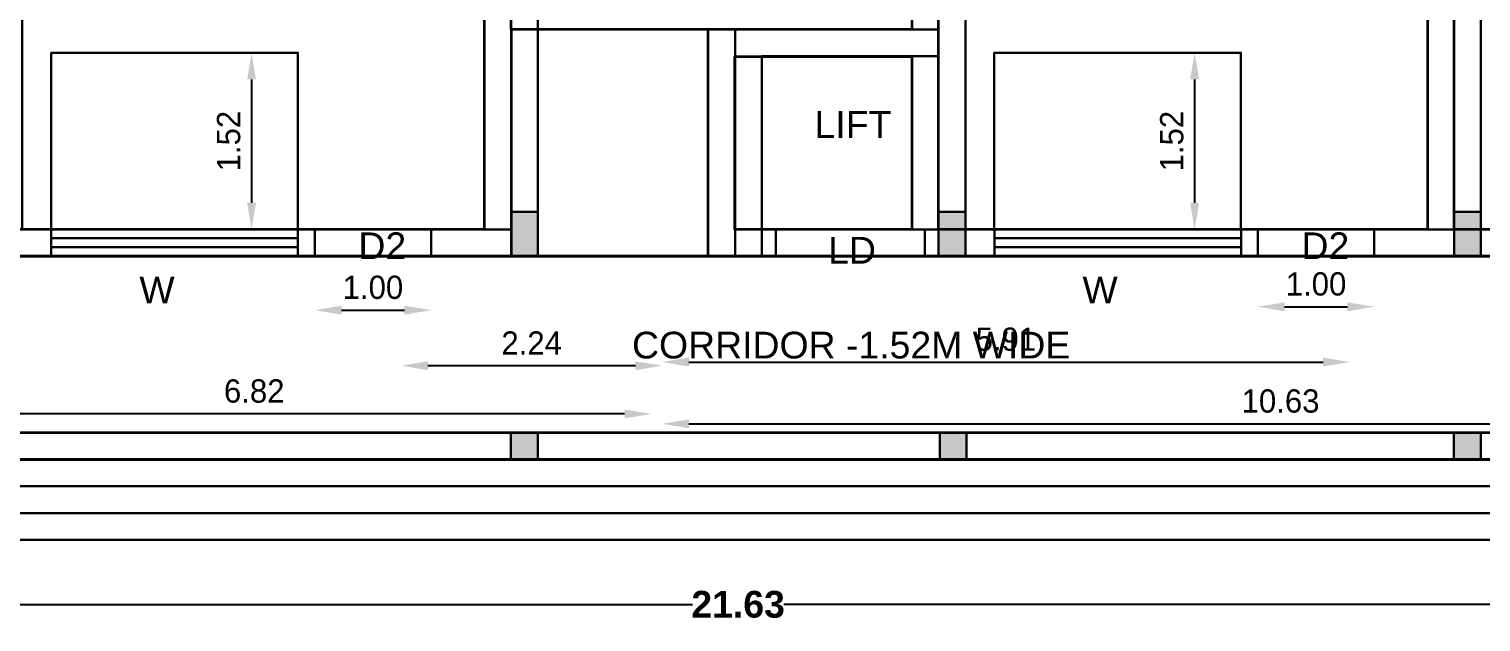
# Model space of a CAD drawing. Header units: metres. Extents: x 515 to 706, y -4 to 163.
# Drawn here: x 653.79 to 666.27, y 79.61 to 84.71 of the extents above; entities that cross this region are included whole.
import ezdxf

# ---------------------------------------------------------------- set-up
doc = ezdxf.new("R2010")
doc.units = ezdxf.units.M
doc.header["$MEASUREMENT"] = 0
for name, color, linetype, lineweight in [('BLK_4_FLR_0_ EXIT_WIDTH_ DOOR', 2, 'Continuous', 30), ('BLK_4_FLR_0_BLT_UP_AREA', 140, 'Continuous', 30), ('BLK_4_FLR_0_CARPET_AREA', 22, 'Continuous', 30), ('BLK_4_FLR_0_LIFT_1', 30, 'Continuous', 13)]:
    doc.layers.add(name, color=color, linetype=linetype, lineweight=lineweight)
for name, color, linetype in [('BLK_4_FLR_0_REGULAR_ROOM_2', 3, 'Continuous'), ('BLK_4_FLR_0_REGULAR_ROOM_3', 3, 'Continuous'), ('BLK_4_FLR_0_REGULAR_ROOM_4', 3, 'Continuous'), ('BLK_4_FLR_0_ROOM_2_LIGHT_VENTILATION_1', 3, 'Continuous'), ('BLK_4_FLR_0_ROOM_4_LIGHT_VENTILATION_1', 3, 'Continuous'), ('BLK_4_FLR_0_VERANDAH', 5, 'Continuous'), ('DIST_EXIT', 7, 'Continuous')]:
    doc.layers.add(name, color=color, linetype=linetype)
doc.styles.add('PDF Swiss721BT-RomanCondensed', font='arial.ttf')
doc.styles.add('working', font='arialbd.ttf', dxfattribs={"height": 0.23})
doc.dimstyles.new('new model', dxfattribs={"dimtxt": 0.23, "dimasz": 0.2, "dimexe": 0.1, "dimexo": 0.1, "dimgap": 0, "dimtad": 0, "dimzin": 1, "dimdsep": 46, "dimtxsty": 'working', "dimcen": 0.09, "dimse1": 1, "dimse2": 1, "dimclrd": 256, "dimclrt": 256, "dimadec": 1, "dimazin": 0, "dimtfac": 1, "dimtofl": 0, "dimtmove": 0, "dimatfit": 3, "dimfxl": 0, "dimtolj": 1, "dimtzin": 0, "dimlwd": -1, "dimlwe": -1, "dimarcsym": 0})
doc.dimstyles.new('Standard$0', dxfattribs={"dimtxt": 0.2, "dimasz": 0.23, "dimexe": 0.1805, "dimexo": 0.0625, "dimgap": 0.0955, "dimtad": 1, "dimzin": 0, "dimdsep": 46, "dimtxsty": 'Standard', "dimcen": 0, "dimdle": 440, "dimse1": 1, "dimse2": 1, "dimclrd": 256, "dimclrt": 256, "dimadec": 0, "dimazin": 0, "dimtfac": 1, "dimtofl": 0, "dimtmove": 0, "dimatfit": 3, "dimfxl": 0, "dimtolj": 1, "dimarcsym": 0})

# ---------------------------------------------------------------- blocks, each defined once
blk = doc.blocks.new('*D9')
at = {"layer": 'BLK_4_FLR_0_ EXIT_WIDTH_ DOOR', "lineweight": -2}
blk.add_line((656.474, 82.29), (657.014, 82.29), dxfattribs=at)
at = {"layer": 'BLK_4_FLR_0_ EXIT_WIDTH_ DOOR', "lineweight": 40}
for points in [[(656.474, 82.328), (656.474, 82.251), (656.244, 82.29)], [(657.014, 82.328), (657.014, 82.251), (657.244, 82.29)]]:
    blk.add_solid(points, dxfattribs=at)
at = {"layer": 'Defpoints', "color": 0, "lineweight": 40}
for p in [(656.244, 82.754), (657.244, 82.754), (657.244, 82.29)]:
    blk.add_point(p, dxfattribs=at)
at = {"layer": 'BLK_4_FLR_0_ EXIT_WIDTH_ DOOR', "lineweight": 30, "insert": (656.744, 82.485), "char_height": 0.2, "attachment_point": 5}
blk.add_mtext('\\A1;1.00', dxfattribs=at)
blk = doc.blocks.new('*D10')
at = {"layer": 'BLK_4_FLR_0_ EXIT_WIDTH_ DOOR', "lineweight": -2}
blk.add_line((664.578, 82.319), (665.118, 82.319), dxfattribs=at)
at = {"layer": 'BLK_4_FLR_0_ EXIT_WIDTH_ DOOR', "lineweight": 40}
for points in [[(664.578, 82.357), (664.578, 82.28), (664.348, 82.319)], [(665.118, 82.357), (665.118, 82.28), (665.348, 82.319)]]:
    blk.add_solid(points, dxfattribs=at)
at = {"layer": 'Defpoints', "color": 0, "lineweight": 40}
for p in [(664.348, 82.754), (665.348, 82.754), (665.348, 82.319)]:
    blk.add_point(p, dxfattribs=at)
at = {"layer": 'BLK_4_FLR_0_ EXIT_WIDTH_ DOOR', "lineweight": 30, "insert": (664.848, 82.514), "char_height": 0.2, "attachment_point": 5}
blk.add_mtext('\\A1;1.00', dxfattribs=at)
blk = doc.blocks.new('*D138')
at = {"layer": 'BLK_4_FLR_0_ROOM_2_LIGHT_VENTILATION_1', "lineweight": -2}
blk.add_line((655.701, 84.274), (655.701, 83.214), dxfattribs=at)
at = {"layer": 'BLK_4_FLR_0_ROOM_2_LIGHT_VENTILATION_1', "lineweight": 40}
for points in [[(655.663, 84.274), (655.739, 84.274), (655.701, 84.504)], [(655.663, 83.214), (655.739, 83.214), (655.701, 82.984)]]:
    blk.add_solid(points, dxfattribs=at)
at = {"layer": 'Defpoints', "color": 0, "lineweight": 40}
for p in [(656.099, 84.504), (655.701, 82.984), (656.099, 82.984)]:
    blk.add_point(p, dxfattribs=at)
at = {"layer": 'BLK_4_FLR_0_ROOM_2_LIGHT_VENTILATION_1', "lineweight": 30, "insert": (655.505, 83.744), "char_height": 0.2, "attachment_point": 5, "rotation": 90}
blk.add_mtext('\\A1;1.52', dxfattribs=at)
blk = doc.blocks.new('*D12')
at = {"layer": 'Defpoints', "color": 0, "lineweight": 40}
for p in [(652.312, 82.25), (659.136, 82.25), (652.312, 81.397)]:
    blk.add_point(p, dxfattribs=at)
at = {"layer": 'DIST_EXIT', "lineweight": -2}
blk.add_line((658.906, 81.397), (652.542, 81.397), dxfattribs=at)
at = {"layer": 'DIST_EXIT', "lineweight": 40}
for points in [[(652.542, 81.436), (652.542, 81.359), (652.312, 81.397)], [(658.906, 81.436), (658.906, 81.359), (659.136, 81.397)]]:
    blk.add_solid(points, dxfattribs=at)
at = {"layer": 'DIST_EXIT', "lineweight": 30, "insert": (655.724, 81.593), "char_height": 0.2, "attachment_point": 5}
blk.add_mtext('\\A1;6.82', dxfattribs=at)
blk = doc.blocks.new('*D13')
at = {"layer": 'Defpoints', "color": 0, "lineweight": 40}
for p in [(656.987, 81.916), (659.229, 81.916), (656.987, 81.812)]:
    blk.add_point(p, dxfattribs=at)
at = {"layer": 'DIST_EXIT', "lineweight": -2}
blk.add_line((658.999, 81.812), (657.217, 81.812), dxfattribs=at)
at = {"layer": 'DIST_EXIT', "lineweight": 40}
for points in [[(657.217, 81.85), (657.217, 81.773), (656.987, 81.812)], [(658.999, 81.85), (658.999, 81.773), (659.229, 81.812)]]:
    blk.add_solid(points, dxfattribs=at)
at = {"layer": 'DIST_EXIT', "lineweight": 30, "insert": (658.108, 82.007), "char_height": 0.2, "attachment_point": 5}
blk.add_mtext('\\A1;2.24', dxfattribs=at)
blk = doc.blocks.new('*D14')
at = {"layer": 'Defpoints', "color": 0, "lineweight": 40}
for p in [(659.229, 81.812), (665.138, 81.843), (665.138, 81.812)]:
    blk.add_point(p, dxfattribs=at)
at = {"layer": 'DIST_EXIT', "lineweight": -2}
blk.add_line((659.459, 81.843), (664.908, 81.843), dxfattribs=at)
at = {"layer": 'DIST_EXIT', "lineweight": 40}
for points in [[(659.459, 81.882), (659.459, 81.805), (659.229, 81.843)], [(664.908, 81.882), (664.908, 81.805), (665.138, 81.843)]]:
    blk.add_solid(points, dxfattribs=at)
at = {"layer": 'DIST_EXIT', "lineweight": 30, "insert": (662.183, 82.039), "char_height": 0.2, "attachment_point": 5}
blk.add_mtext('\\A1;5.91', dxfattribs=at)
blk = doc.blocks.new('*D15')
at = {"layer": 'Defpoints', "color": 0, "lineweight": 40}
for p in [(659.229, 81.397), (669.858, 81.397), (669.858, 81.312)]:
    blk.add_point(p, dxfattribs=at)
at = {"layer": 'DIST_EXIT', "lineweight": -2}
blk.add_line((659.459, 81.312), (669.628, 81.312), dxfattribs=at)
at = {"layer": 'DIST_EXIT', "lineweight": 40}
for points in [[(659.459, 81.35), (659.459, 81.274), (659.229, 81.312)], [(669.628, 81.35), (669.628, 81.274), (669.858, 81.312)]]:
    blk.add_solid(points, dxfattribs=at)
at = {"layer": 'DIST_EXIT', "lineweight": 30, "insert": (664.543, 81.507), "char_height": 0.2, "attachment_point": 5}
blk.add_mtext('\\A1;10.63', dxfattribs=at)
blk = doc.blocks.new('*D155')
at = {"layer": 'BLK_4_FLR_0_ROOM_4_LIGHT_VENTILATION_1', "lineweight": -2}
blk.add_line((663.805, 84.274), (663.805, 83.214), dxfattribs=at)
at = {"layer": 'BLK_4_FLR_0_ROOM_4_LIGHT_VENTILATION_1', "lineweight": 40}
for points in [[(663.766, 84.274), (663.843, 84.274), (663.805, 84.504)], [(663.766, 83.214), (663.843, 83.214), (663.805, 82.984)]]:
    blk.add_solid(points, dxfattribs=at)
at = {"layer": 'Defpoints', "color": 0, "lineweight": 40}
for p in [(664.203, 84.504), (663.805, 82.984), (664.203, 82.984)]:
    blk.add_point(p, dxfattribs=at)
at = {"layer": 'BLK_4_FLR_0_ROOM_4_LIGHT_VENTILATION_1', "lineweight": 30, "insert": (663.609, 83.744), "char_height": 0.2, "attachment_point": 5, "rotation": 90}
blk.add_mtext('\\A1;1.52', dxfattribs=at)
blk = doc.blocks.new('*D305')
for p, q in [((649.27, 79.758), (659.491, 79.758)), ((670.495, 79.758), (660.274, 79.758))]:
    blk.add_line(p, q)
at = {"lineweight": 40}
for points in [[(649.27, 79.791), (649.27, 79.725), (649.07, 79.758)], [(670.495, 79.791), (670.495, 79.725), (670.695, 79.758)]]:
    blk.add_solid(points, dxfattribs=at)
at = {"layer": 'Defpoints', "color": 0, "lineweight": 40}
for p in [(649.07, 81.433), (670.695, 81.433), (670.695, 79.758)]:
    blk.add_point(p, dxfattribs=at)
at = {"lineweight": 30, "insert": (659.882, 79.758), "char_height": 0.23, "attachment_point": 5, "style": 'working'}
blk.add_mtext('\\A1;21.63', dxfattribs=at)

msp = doc.modelspace()

# ---------------------------------------------------------------- hatches: boundary and pattern name
at = {"lineweight": 30}
h = msp.add_hatch(color=256, dxfattribs=at)
h.dxf.hatch_style = 1
h.paths.add_polyline_path([(658.16156, 83.13447), (658.16156, 82.75447), (657.93156, 82.75447), (657.93156, 83.13447)])
h = msp.add_hatch(color=256, dxfattribs=at)
h.dxf.hatch_style = 1
h.paths.add_polyline_path([(661.83525, 83.13448), (661.83525, 82.75448), (661.60525, 82.75448), (661.60525, 83.13448)])
h = msp.add_hatch(color=256, dxfattribs=at)
h.dxf.hatch_style = 1
h.paths.add_polyline_path([(666.26525, 83.13447), (666.26525, 82.75447), (666.03525, 82.75447), (666.03525, 83.13447)])
h = msp.add_hatch(color=256, dxfattribs=at)
h.dxf.hatch_style = 1
h.paths.add_polyline_path([(657.92967, 81.23447), (658.15967, 81.23447), (658.15967, 81.00447), (657.92967, 81.00447)])
h = msp.add_hatch(color=256, dxfattribs=at)
h.dxf.hatch_style = 1
h.paths.add_polyline_path([(661.61467, 81.23448), (661.84467, 81.23448), (661.84467, 81.00448), (661.61467, 81.00448)])
h = msp.add_hatch(color=256, dxfattribs=at)
h.dxf.hatch_style = 1
h.paths.add_polyline_path([(666.03336, 81.23448), (666.26336, 81.23448), (666.26336, 81.00448), (666.03336, 81.00448)])

# ---------------------------------------------------------------- linework, layer by layer
at = {"lineweight": 30, "ltscale": 0.125}
for p, q in [((661.83525, 90.81947), (661.83525, 82.98447)), ((657.93156, 90.58947), (657.93156, 82.98447)), ((658.16156, 90.58948), (658.16156, 82.75447)), ((666.03525, 90.58947), (666.03525, 82.98447)), ((661.83525, 88.78781), (661.83525, 83.26781)), ((657.93156, 88.17447), (657.93156, 82.98447)), ((657.93156, 88.17447), (657.93156, 82.98447)), ((666.03525, 88.17447), (666.03525, 82.98447)), ((659.85525, 82.75447), (659.85525, 84.70337)), ((661.60525, 84.70337), (659.85525, 84.70337)), ((659.85525, 84.70337), (659.85525, 82.75447)), ((661.60525, 84.47337), (660.08525, 84.47337)), ((660.08525, 84.47337), (660.08525, 82.75447)), ((661.60525, 84.47337), (661.60525, 83.13447)), ((661.60525, 83.13447), (661.60525, 84.47337)), ((661.60525, 82.98447), (661.60525, 84.47337)), ((656.24489, 82.98447), (653.73156, 82.98447)), ((656.09997, 82.98447), (653.97997, 82.98447)), ((653.97997, 82.98447), (653.97997, 82.75447)), ((656.09997, 82.98447), (656.09997, 82.75447)), ((656.24489, 82.98447), (656.24489, 82.75447)), ((657.93156, 82.98447), (657.24489, 82.98447)), ((657.24489, 82.98447), (657.24489, 82.75447)), ((660.08525, 82.98447), (660.20525, 82.98447)), ((660.08525, 82.98447), (660.20525, 82.98447)), ((660.20525, 82.98447), (660.20525, 82.75447)), ((661.48525, 82.98447), (661.60525, 82.98447)), ((661.60525, 82.98447), (661.48525, 82.98447)), ((661.48525, 82.98447), (661.48525, 82.75447)), ((664.34859, 82.98447), (661.83525, 82.98447)), ((664.20367, 82.98447), (662.08367, 82.98447)), ((662.08367, 82.98447), (662.08367, 82.75447)), ((664.20367, 82.98447), (664.20367, 82.75447)), ((664.34859, 82.98447), (664.34859, 82.75447)), ((666.03525, 82.98447), (665.34859, 82.98447)), ((665.34859, 82.98447), (665.34859, 82.75447)), ((656.09997, 82.90781), (653.97997, 82.90781)), ((664.20367, 82.90781), (662.08367, 82.90781)), ((656.24489, 82.75447), (652.81489, 82.75447)), ((656.09997, 82.83114), (653.97997, 82.83114)), ((656.09997, 82.75447), (653.97997, 82.75447)), ((657.24489, 82.75447), (658.16156, 82.75447)), ((659.85525, 82.75447), (660.20525, 82.75447)), ((661.48525, 82.75447), (661.83525, 82.75447)), ((662.52192, 82.75447), (661.60525, 82.75447)), ((664.34859, 82.75447), (661.83525, 82.75447)), ((664.20367, 82.83114), (662.08367, 82.83114)), ((664.20367, 82.75447), (662.08367, 82.75447)), ((668.77859, 82.75447), (665.34859, 82.75447)), ((649.06967, 81.00448), (670.69525, 81.00448)), ((649.06967, 80.77448), (670.69525, 80.77448))]:
    msp.add_line(p, q, dxfattribs=at)
at = {"lineweight": 30}
for p, q in [((649.06967, 80.54448), (670.69525, 80.54448)), ((649.06967, 80.31448), (670.69525, 80.31448))]:
    msp.add_line(p, q, dxfattribs=at)
for points in [[(658.16156, 83.13447), (658.16156, 82.75447), (657.93156, 82.75447), (657.93156, 83.13447)], [(661.83525, 83.13448), (661.83525, 82.75448), (661.60525, 82.75448), (661.60525, 83.13448)], [(666.26525, 83.13447), (666.26525, 82.75447), (666.03525, 82.75447), (666.03525, 83.13447)], [(657.92967, 81.23447), (658.15967, 81.23447), (658.15967, 81.00447), (657.92967, 81.00447)], [(661.61467, 81.23448), (661.84467, 81.23448), (661.84467, 81.00448), (661.61467, 81.00448)], [(666.03336, 81.23448), (666.26336, 81.23448), (666.26336, 81.00448), (666.03336, 81.00448)]]:
    msp.add_lwpolyline(points, close=True, dxfattribs=at)
at = {"layer": 'BLK_4_FLR_0_BLT_UP_AREA', "color": 14, "lineweight": 30}
msp.add_lwpolyline([(670.69515, 90.81946), (670.69515, 81.00446), (649.06956, 81.00446), (649.07146, 89.01779), (650.52812, 89.01779), (650.52812, 90.81946), (653.73146, 90.81946), (653.73146, 89.01779), (654.95812, 89.01779), (654.95812, 90.81946), (661.83515, 90.81946), (661.83515, 89.01779), (663.06182, 89.01779), (663.06182, 90.81946), (666.26515, 90.81946), (666.26515, 89.01779), (667.49182, 89.01779), (667.49182, 90.81946)], close=True, dxfattribs=at)
at = {"layer": 'BLK_4_FLR_0_CARPET_AREA', "color": 14, "lineweight": 35}
for points in [[(653.50114, 88.78771), (654.72781, 88.78771), (654.72781, 88.17437), (657.70114, 88.17437), (657.70114, 82.98437), (653.50114, 82.98437)], [(661.60484, 88.78771), (662.83151, 88.78771), (662.83151, 88.17437), (665.80484, 88.17437), (665.80484, 82.98437), (661.60484, 82.98437)], [(666.03484, 88.78771), (667.26151, 88.78771), (667.26151, 88.17437), (670.23484, 88.17437), (670.23484, 82.98437), (666.03484, 82.98437)], [(661.37484, 84.70327), (657.93051, 84.70327), (657.93051, 86.35611), (661.37484, 86.35611)], [(657.93114, 82.75437), (659.62484, 82.75437), (659.62484, 84.70327), (657.93114, 84.70327)], [(659.85484, 84.47327), (661.37484, 84.47327), (661.37484, 82.98437), (659.85484, 82.98437)], [(648.83884, 82.75444), (670.46284, 82.75444), (670.46336, 81.23434), (648.83925, 81.23435)]]:
    msp.add_lwpolyline(points, close=True, dxfattribs=at)
at = {"layer": 'BLK_4_FLR_0_LIFT_1', "lineweight": 30}
msp.add_lwpolyline([(660.08462, 84.47339), (661.60462, 84.47339), (661.60462, 82.98449), (660.08462, 82.98449)], close=True, dxfattribs=at)
at = {"layer": 'BLK_4_FLR_0_REGULAR_ROOM_2', "color": 2, "lineweight": 30}
msp.add_lwpolyline([(653.73093, 88.78783), (654.95759, 88.78783), (654.95759, 88.17449), (657.93093, 88.17449), (657.93093, 82.98449), (653.73093, 82.98449)], close=True, dxfattribs=at)
at = {"layer": 'BLK_4_FLR_0_REGULAR_ROOM_3', "color": 2, "lineweight": 30}
msp.add_lwpolyline([(666.26462, 88.78783), (667.49129, 88.78783), (667.49129, 88.17449), (670.46462, 88.17449), (670.46462, 82.98449), (666.26462, 82.98449)], close=True, dxfattribs=at)
at = {"layer": 'BLK_4_FLR_0_REGULAR_ROOM_4', "color": 2, "lineweight": 30}
msp.add_lwpolyline([(661.83462, 88.78783), (663.06129, 88.78783), (663.06129, 88.17449), (666.03462, 88.17449), (666.03462, 82.98449), (661.83462, 82.98449)], close=True, dxfattribs=at)
at = {"layer": 'BLK_4_FLR_0_ROOM_2_LIGHT_VENTILATION_1', "color": 3, "lineweight": 30}
msp.add_lwpolyline([(656.09934, 82.98449), (653.97934, 82.98449), (653.97934, 84.50449), (656.09934, 84.50449), (656.09934, 82.98449)], dxfattribs=at)
at = {"layer": 'BLK_4_FLR_0_ROOM_4_LIGHT_VENTILATION_1', "color": 3, "lineweight": 30}
msp.add_lwpolyline([(664.20304, 82.98449), (662.08304, 82.98449), (662.08304, 84.50449), (664.20304, 84.50449), (664.20304, 82.98449)], dxfattribs=at)
at = {"layer": 'BLK_4_FLR_0_VERANDAH', "lineweight": 40}
msp.add_lwpolyline([(649.06862, 82.7545), (670.69262, 82.75449), (670.69315, 81.00446), (649.06904, 81.00447)], close=True, dxfattribs=at)

# ---------------------------------------------------------------- texts
at = {"lineweight": 30, "ltscale": 0.125, "char_height": 0.23, "attachment_point": 1, "style": 'PDF Swiss721BT-RomanCondensed'}
for s, width, insert in [('LIFT', 0.23, (660.53908, 84.00163)), ('D2', 0.0527571, (656.61928, 82.95858)), ('LD', 0.0527571, (660.65559, 82.9201)), ('D2', 0.0527571, (664.72298, 82.95858)), ('W', 0.0527571, (654.73701, 82.57886)), ('W', 0.0527571, (662.84071, 82.57886)), ('CORRIDOR -1.52M WIDE', 7.1483626, (658.97041, 82.10411))]:
    msp.add_mtext_dynamic_manual_height_columns(s, width=width, gutter_width=1.15, heights=[0], dxfattribs=dict(at, insert=insert))

# ---------------------------------------------------------------- dimensions: what is measured, and where the dimension line sits
at = {"lineweight": 30}
dim = msp.add_linear_dim(base=(670.69525, 79.75805), p1=(649.06967, 81.43263), p2=(670.69525, 81.43263), dimstyle='new model', override={"dimpost": '\\X'}, dxfattribs=at)
dim.commit()
dim.dimension.update_dxf_attribs({"geometry": '*D305', "text_midpoint": (659.88246, 79.75805)})
at = {"layer": 'BLK_4_FLR_0_ EXIT_WIDTH_ DOOR', "lineweight": 30}
for p1, p2, distance, picture, middle in [((656.24426, 82.75449), (657.24426, 82.75449), -0.46485, '*D9', (656.74426, 82.48514)), ((664.34796, 82.75449), (665.34796, 82.75449), -0.43584, '*D10', (664.84796, 82.51416))]:
    dim = msp.add_aligned_dim(p1=p1, p2=p2, distance=distance, dimstyle='Standard$0', override={"dimtfillclr": 256}, dxfattribs=at)
    dim.commit()
    dim.dimension.update_dxf_attribs({"geometry": picture, "text_midpoint": middle})
at = {"layer": 'BLK_4_FLR_0_ROOM_2_LIGHT_VENTILATION_1', "color": 3, "lineweight": 30}
dim = msp.add_aligned_dim(p1=(656.09934, 84.50449), p2=(656.09934, 82.98449), distance=-0.3984, dimstyle='Standard$0', dxfattribs=at)
dim.commit()
dim.dimension.update_dxf_attribs({"geometry": '*D138', "text_midpoint": (655.50544, 83.74449)})
at = {"layer": 'BLK_4_FLR_0_ROOM_4_LIGHT_VENTILATION_1', "color": 3, "lineweight": 30}
dim = msp.add_aligned_dim(p1=(664.20304, 84.50449), p2=(664.20304, 82.98449), distance=-0.3984, dimstyle='Standard$0', dxfattribs=at)
dim.commit()
dim.dimension.update_dxf_attribs({"geometry": '*D155', "text_midpoint": (663.60913, 83.74449)})
at = {"layer": 'DIST_EXIT', "color": 7, "lineweight": 30}
dim = msp.add_aligned_dim(p1=(659.13556, 82.25029), p2=(652.31226, 82.25029), distance=0.85286, dimstyle='Standard$0', dxfattribs=at)
dim.commit()
dim.dimension.update_dxf_attribs({"geometry": '*D12', "text_midpoint": (655.72391, 81.59294)})
at = {"layer": 'DIST_EXIT', "lineweight": 30}
for p1, p2, distance, picture, middle in [((659.22889, 81.91639), (656.9869, 81.91639), 0.10486, '*D13', (658.1079, 82.00703)), ((659.22889, 81.81153), (665.13768, 81.81153), 0.03173, '*D14', (662.18329, 82.03876)), ((659.22889, 81.39743), (669.85804, 81.39743), -0.08555, '*D15', (664.54347, 81.50739))]:
    dim = msp.add_aligned_dim(p1=p1, p2=p2, distance=distance, dimstyle='Standard$0', override={"dimtfillclr": 256}, dxfattribs=at)
    dim.commit()
    dim.dimension.update_dxf_attribs({"geometry": picture, "text_midpoint": middle})

doc.saveas('drawing.dxf')
